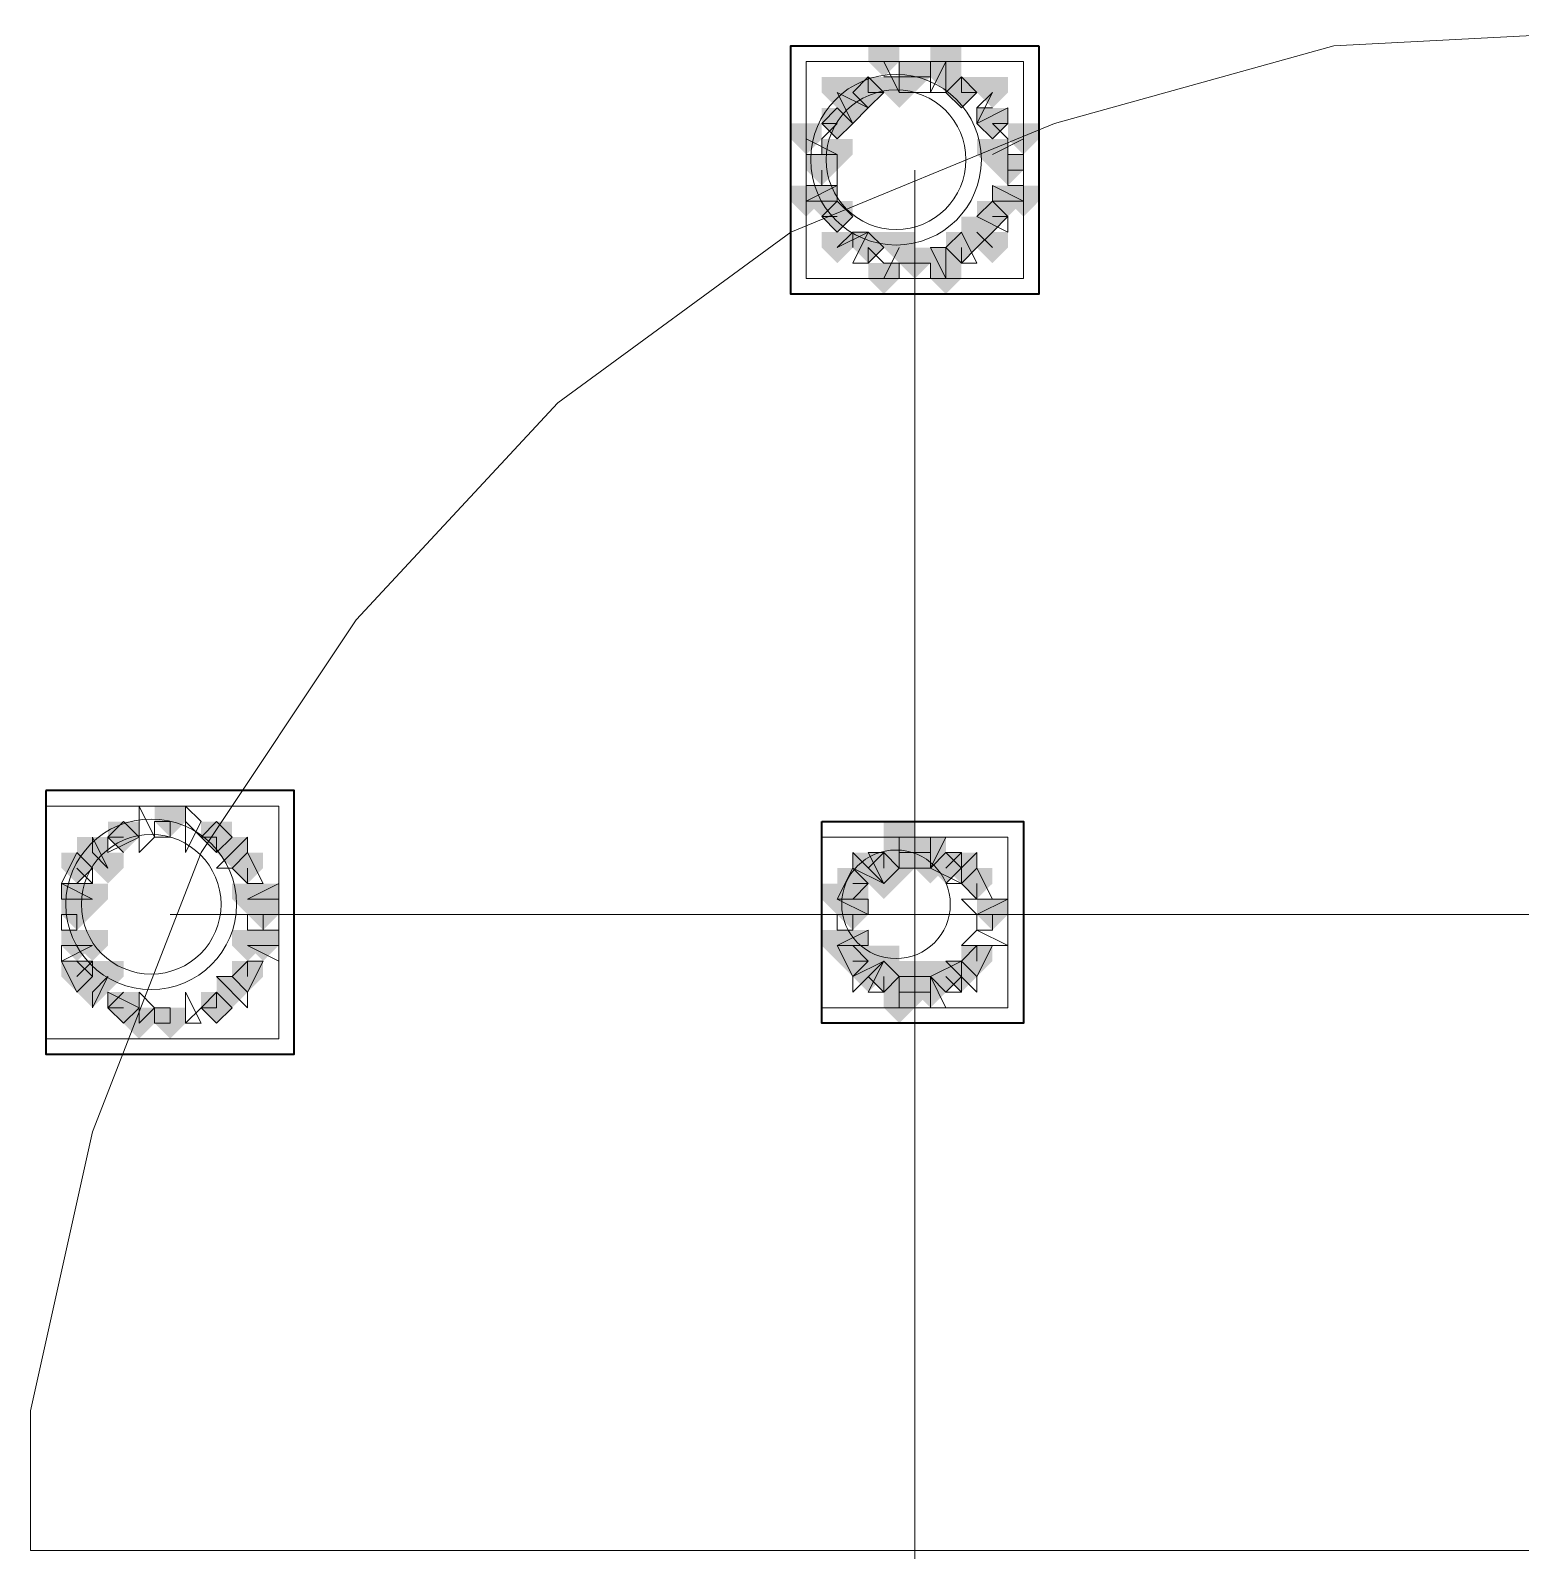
# Model space of a CAD drawing. Header units: millimetres. Extents: x 2315 to 4619, y 1334 to 1897.
# Drawn here: x 3550.04 to 3555.91, y 1554.71 to 1560.69 of the extents above; entities that cross this region are included whole.
import ezdxf

# ---------------------------------------------------------------- set-up
doc = ezdxf.new("R2010")
doc.units = ezdxf.units.MM
for name, color, linetype, true_color in [('PDF_10', 7, 'Continuous', 0x00b85c), ('PDF_AXIS', 7, 'Continuous', 0x00b85c), ('PDF_柱构件', 7, 'Continuous', 0x00b85c), ('PDF_转运站初步方案', 7, 'Continuous', 0x00b85c)]:
    doc.layers.add(name, color=color, linetype=linetype, true_color=true_color)
doc.layers.add('PDF_中心线层', color=1, linetype='Continuous')
doc.layers.add('PDF_粗实线层', color=7, linetype='Continuous')

msp = doc.modelspace()

# ---------------------------------------------------------------- hatches: boundary and pattern name
at = {"layer": 'PDF_10', "transparency": 33554559}
for points in [[(3553.5261, 1560.5703), (3553.465, 1560.5703), (3553.465, 1560.5093), (3553.5261, 1560.4482), (3553.5872, 1560.5093), (3553.5872, 1560.5703)], [(3553.5261, 1560.5703), (3553.465, 1560.5703), (3553.465, 1560.5093), (3553.5261, 1560.4482), (3553.5872, 1560.5093), (3553.5872, 1560.5703)], [(3553.5261, 1560.5703), (3553.465, 1560.5703), (3553.465, 1560.5093), (3553.5261, 1560.4482), (3553.5872, 1560.5093), (3553.5872, 1560.5703)], [(3553.3428, 1560.5093), (3553.2818, 1560.5093), (3553.2818, 1560.4482), (3553.3428, 1560.3871), (3553.4039, 1560.4482), (3553.4039, 1560.5093)], [(3553.3428, 1560.5093), (3553.2818, 1560.5093), (3553.2818, 1560.4482), (3553.3428, 1560.3871), (3553.4039, 1560.4482), (3553.4039, 1560.5093)], [(3553.7093, 1560.5093), (3553.6483, 1560.5093), (3553.6483, 1560.4482), (3553.7093, 1560.3871), (3553.7704, 1560.4482), (3553.7704, 1560.5093)], [(3553.7093, 1560.5093), (3553.6483, 1560.5093), (3553.6483, 1560.4482), (3553.7093, 1560.3871), (3553.7704, 1560.4482), (3553.7704, 1560.5093)], [(3553.2207, 1560.3871), (3553.1596, 1560.3871), (3553.1596, 1560.326), (3553.2207, 1560.2649), (3553.2818, 1560.326), (3553.2818, 1560.3871)], [(3553.2207, 1560.3871), (3553.1596, 1560.3871), (3553.1596, 1560.326), (3553.2207, 1560.2649), (3553.2818, 1560.326), (3553.2818, 1560.3871)], [(3553.8315, 1560.3871), (3553.7704, 1560.3871), (3553.7704, 1560.326), (3553.8315, 1560.2649), (3553.8926, 1560.326), (3553.8926, 1560.3871)], [(3553.8315, 1560.3871), (3553.7704, 1560.3871), (3553.7704, 1560.326), (3553.8315, 1560.2649), (3553.8926, 1560.326), (3553.8926, 1560.3871)], [(3553.1596, 1560.2039), (3553.0985, 1560.2039), (3553.0985, 1560.1428), (3553.1596, 1560.0817), (3553.2207, 1560.1428), (3553.2207, 1560.2039)], [(3553.1596, 1560.2039), (3553.0985, 1560.2039), (3553.0985, 1560.1428), (3553.1596, 1560.0817), (3553.2207, 1560.1428), (3553.2207, 1560.2039)], [(3553.1596, 1560.2039), (3553.0985, 1560.2039), (3553.0985, 1560.1428), (3553.1596, 1560.0817), (3553.2207, 1560.1428), (3553.2207, 1560.2039)], [(3553.8926, 1560.2039), (3553.8315, 1560.2039), (3553.8315, 1560.1428), (3553.8926, 1560.0817), (3553.9537, 1560.1428), (3553.9537, 1560.2039)], [(3553.8926, 1560.2039), (3553.8315, 1560.2039), (3553.8315, 1560.1428), (3553.8926, 1560.0817), (3553.9537, 1560.1428), (3553.9537, 1560.2039)], [(3553.2207, 1560.0206), (3553.1596, 1560.0206), (3553.1596, 1559.9595), (3553.2207, 1559.8985), (3553.2818, 1559.9595), (3553.2818, 1560.0206)], [(3553.2207, 1560.0206), (3553.1596, 1560.0206), (3553.1596, 1559.9595), (3553.2207, 1559.8985), (3553.2818, 1559.9595), (3553.2818, 1560.0206)], [(3553.8315, 1560.0206), (3553.7704, 1560.0206), (3553.7704, 1559.9595), (3553.8315, 1559.8985), (3553.8926, 1559.9595), (3553.8926, 1560.0206)], [(3553.8315, 1560.0206), (3553.7704, 1560.0206), (3553.7704, 1559.9595), (3553.8315, 1559.8985), (3553.8926, 1559.9595), (3553.8926, 1560.0206)], [(3553.3428, 1559.8985), (3553.2818, 1559.8985), (3553.2818, 1559.8374), (3553.3428, 1559.7763), (3553.4039, 1559.8374), (3553.4039, 1559.8985)], [(3553.3428, 1559.8985), (3553.2818, 1559.8985), (3553.2818, 1559.8374), (3553.3428, 1559.7763), (3553.4039, 1559.8374), (3553.4039, 1559.8985)], [(3553.7093, 1559.8985), (3553.6483, 1559.8985), (3553.6483, 1559.8374), (3553.7093, 1559.7763), (3553.7704, 1559.8374), (3553.7704, 1559.8985)], [(3553.7093, 1559.8985), (3553.6483, 1559.8985), (3553.6483, 1559.8374), (3553.7093, 1559.7763), (3553.7704, 1559.8374), (3553.7704, 1559.8985)], [(3553.5261, 1559.8374), (3553.465, 1559.8374), (3553.465, 1559.7763), (3553.5261, 1559.7152), (3553.5872, 1559.7763), (3553.5872, 1559.8374)], [(3553.5261, 1559.8374), (3553.465, 1559.8374), (3553.465, 1559.7763), (3553.5261, 1559.7152), (3553.5872, 1559.7763), (3553.5872, 1559.8374)], [(3550.5942, 1557.6385), (3550.5331, 1557.6385), (3550.5331, 1557.5774), (3550.5942, 1557.5163), (3550.6553, 1557.5774), (3550.6553, 1557.6385)], [(3550.5942, 1557.6385), (3550.5331, 1557.6385), (3550.5331, 1557.5774), (3550.5942, 1557.5163), (3550.6553, 1557.5774), (3550.6553, 1557.6385)], [(3550.411, 1557.5774), (3550.3499, 1557.5774), (3550.3499, 1557.5163), (3550.411, 1557.4552), (3550.472, 1557.5163), (3550.472, 1557.5774)], [(3550.411, 1557.5774), (3550.3499, 1557.5774), (3550.3499, 1557.5163), (3550.411, 1557.4552), (3550.472, 1557.5163), (3550.472, 1557.5774)], [(3550.7774, 1557.5774), (3550.7164, 1557.5774), (3550.7164, 1557.5163), (3550.7774, 1557.4552), (3550.8385, 1557.5163), (3550.8385, 1557.5774)], [(3550.7774, 1557.5774), (3550.7164, 1557.5774), (3550.7164, 1557.5163), (3550.7774, 1557.4552), (3550.8385, 1557.5163), (3550.8385, 1557.5774)], [(3553.5261, 1557.5163), (3553.465, 1557.5163), (3553.465, 1557.4552), (3553.5261, 1557.3941), (3553.5872, 1557.4552), (3553.5872, 1557.5163)], [(3553.5261, 1557.5163), (3553.465, 1557.5163), (3553.465, 1557.4552), (3553.5261, 1557.3941), (3553.5872, 1557.4552), (3553.5872, 1557.5163)], [(3553.5261, 1557.5163), (3553.465, 1557.5163), (3553.465, 1557.4552), (3553.5261, 1557.3941), (3553.5872, 1557.4552), (3553.5872, 1557.5163)], [(3550.2277, 1557.4552), (3550.1666, 1557.4552), (3550.1666, 1557.3941), (3550.2277, 1557.333), (3550.2888, 1557.3941), (3550.2888, 1557.4552)], [(3550.2277, 1557.4552), (3550.1666, 1557.4552), (3550.1666, 1557.3941), (3550.2277, 1557.333), (3550.2888, 1557.3941), (3550.2888, 1557.4552)], [(3550.8996, 1557.4552), (3550.8385, 1557.4552), (3550.8385, 1557.3941), (3550.8996, 1557.333), (3550.9607, 1557.3941), (3550.9607, 1557.4552)], [(3550.8996, 1557.4552), (3550.8385, 1557.4552), (3550.8385, 1557.3941), (3550.8996, 1557.333), (3550.9607, 1557.3941), (3550.9607, 1557.4552)], [(3553.4039, 1557.4552), (3553.3428, 1557.4552), (3553.3428, 1557.3941), (3553.4039, 1557.333), (3553.465, 1557.3941), (3553.465, 1557.4552)], [(3553.4039, 1557.4552), (3553.3428, 1557.4552), (3553.3428, 1557.3941), (3553.4039, 1557.333), (3553.465, 1557.3941), (3553.465, 1557.4552)], [(3553.6483, 1557.4552), (3553.5872, 1557.4552), (3553.5872, 1557.3941), (3553.6483, 1557.333), (3553.7093, 1557.3941), (3553.7093, 1557.4552)], [(3553.6483, 1557.4552), (3553.5872, 1557.4552), (3553.5872, 1557.3941), (3553.6483, 1557.333), (3553.7093, 1557.3941), (3553.7093, 1557.4552)], [(3553.2818, 1557.3941), (3553.2207, 1557.3941), (3553.2207, 1557.333), (3553.2818, 1557.272), (3553.3428, 1557.333), (3553.3428, 1557.3941)], [(3553.2818, 1557.3941), (3553.2207, 1557.3941), (3553.2207, 1557.333), (3553.2818, 1557.272), (3553.3428, 1557.333), (3553.3428, 1557.3941)], [(3553.7704, 1557.3941), (3553.7093, 1557.3941), (3553.7093, 1557.333), (3553.7704, 1557.272), (3553.8315, 1557.333), (3553.8315, 1557.3941)], [(3553.7704, 1557.3941), (3553.7093, 1557.3941), (3553.7093, 1557.333), (3553.7704, 1557.272), (3553.8315, 1557.333), (3553.8315, 1557.3941)], [(3553.7704, 1557.3941), (3553.7093, 1557.3941), (3553.7093, 1557.333), (3553.7704, 1557.272), (3553.8315, 1557.333), (3553.8315, 1557.3941)], [(3550.2277, 1557.272), (3550.1666, 1557.272), (3550.1666, 1557.2109), (3550.2277, 1557.1498), (3550.2888, 1557.2109), (3550.2888, 1557.272)], [(3550.2277, 1557.272), (3550.1666, 1557.272), (3550.1666, 1557.2109), (3550.2277, 1557.1498), (3550.2888, 1557.2109), (3550.2888, 1557.272)], [(3550.9607, 1557.272), (3550.8996, 1557.272), (3550.8996, 1557.2109), (3550.9607, 1557.1498), (3551.0218, 1557.2109), (3551.0218, 1557.272)], [(3550.9607, 1557.272), (3550.8996, 1557.272), (3550.8996, 1557.2109), (3550.9607, 1557.1498), (3551.0218, 1557.2109), (3551.0218, 1557.272)], [(3553.2818, 1557.272), (3553.2207, 1557.272), (3553.2207, 1557.2109), (3553.2818, 1557.1498), (3553.3428, 1557.2109), (3553.3428, 1557.272)], [(3553.2818, 1557.272), (3553.2207, 1557.272), (3553.2207, 1557.2109), (3553.2818, 1557.1498), (3553.3428, 1557.2109), (3553.3428, 1557.272)], [(3553.8315, 1557.272), (3553.7704, 1557.272), (3553.7704, 1557.2109), (3553.8315, 1557.1498), (3553.8926, 1557.2109), (3553.8926, 1557.272)], [(3553.8315, 1557.272), (3553.7704, 1557.272), (3553.7704, 1557.2109), (3553.8315, 1557.1498), (3553.8926, 1557.2109), (3553.8926, 1557.272)], [(3553.2818, 1557.0887), (3553.2207, 1557.0887), (3553.2207, 1557.0276), (3553.2818, 1556.9666), (3553.3428, 1557.0276), (3553.3428, 1557.0887)], [(3553.2818, 1557.0887), (3553.2207, 1557.0887), (3553.2207, 1557.0276), (3553.2818, 1556.9666), (3553.3428, 1557.0276), (3553.3428, 1557.0887)], [(3553.7704, 1557.0887), (3553.7093, 1557.0887), (3553.7093, 1557.0276), (3553.7704, 1556.9666), (3553.8315, 1557.0276), (3553.8315, 1557.0887)], [(3553.7704, 1557.0887), (3553.7093, 1557.0887), (3553.7093, 1557.0276), (3553.7704, 1556.9666), (3553.8315, 1557.0276), (3553.8315, 1557.0887)], [(3553.7704, 1557.0887), (3553.7093, 1557.0887), (3553.7093, 1557.0276), (3553.7704, 1556.9666), (3553.8315, 1557.0276), (3553.8315, 1557.0887)], [(3550.2277, 1557.0276), (3550.1666, 1557.0276), (3550.1666, 1556.9666), (3550.2277, 1556.9055), (3550.2888, 1556.9666), (3550.2888, 1557.0276)], [(3550.2277, 1557.0276), (3550.1666, 1557.0276), (3550.1666, 1556.9666), (3550.2277, 1556.9055), (3550.2888, 1556.9666), (3550.2888, 1557.0276)], [(3550.8996, 1557.0276), (3550.8385, 1557.0276), (3550.8385, 1556.9666), (3550.8996, 1556.9055), (3550.9607, 1556.9666), (3550.9607, 1557.0276)], [(3550.8996, 1557.0276), (3550.8385, 1557.0276), (3550.8385, 1556.9666), (3550.8996, 1556.9055), (3550.9607, 1556.9666), (3550.9607, 1557.0276)], [(3553.4039, 1557.0276), (3553.3428, 1557.0276), (3553.3428, 1556.9666), (3553.4039, 1556.9055), (3553.465, 1556.9666), (3553.465, 1557.0276)], [(3553.4039, 1557.0276), (3553.3428, 1557.0276), (3553.3428, 1556.9666), (3553.4039, 1556.9055), (3553.465, 1556.9666), (3553.465, 1557.0276)], [(3553.6483, 1557.0276), (3553.5872, 1557.0276), (3553.5872, 1556.9666), (3553.6483, 1556.9055), (3553.7093, 1556.9666), (3553.7093, 1557.0276)], [(3553.6483, 1557.0276), (3553.5872, 1557.0276), (3553.5872, 1556.9666), (3553.6483, 1556.9055), (3553.7093, 1556.9666), (3553.7093, 1557.0276)], [(3553.5261, 1556.9666), (3553.465, 1556.9666), (3553.465, 1556.9055), (3553.5261, 1556.8444), (3553.5872, 1556.9055), (3553.5872, 1556.9666)], [(3553.5261, 1556.9666), (3553.465, 1556.9666), (3553.465, 1556.9055), (3553.5261, 1556.8444), (3553.5872, 1556.9055), (3553.5872, 1556.9666)], [(3553.5261, 1556.9666), (3553.465, 1556.9666), (3553.465, 1556.9055), (3553.5261, 1556.8444), (3553.5872, 1556.9055), (3553.5872, 1556.9666)], [(3550.411, 1556.9055), (3550.3499, 1556.9055), (3550.3499, 1556.8444), (3550.411, 1556.7833), (3550.472, 1556.8444), (3550.472, 1556.9055)], [(3550.411, 1556.9055), (3550.3499, 1556.9055), (3550.3499, 1556.8444), (3550.411, 1556.7833), (3550.472, 1556.8444), (3550.472, 1556.9055)], [(3550.7774, 1556.9055), (3550.7164, 1556.9055), (3550.7164, 1556.8444), (3550.7774, 1556.7833), (3550.8385, 1556.8444), (3550.8385, 1556.9055)], [(3550.7774, 1556.9055), (3550.7164, 1556.9055), (3550.7164, 1556.8444), (3550.7774, 1556.7833), (3550.8385, 1556.8444), (3550.8385, 1556.9055)], [(3550.5942, 1556.8444), (3550.5331, 1556.8444), (3550.5331, 1556.7833), (3550.5942, 1556.7222), (3550.6553, 1556.7833), (3550.6553, 1556.8444)], [(3550.5942, 1556.8444), (3550.5331, 1556.8444), (3550.5331, 1556.7833), (3550.5942, 1556.7222), (3550.6553, 1556.7833), (3550.6553, 1556.8444)]]:
    msp.add_hatch(color=256, dxfattribs=at).paths.add_polyline_path(points)
at = {"layer": 'PDF_柱构件', "transparency": 33554559}
for points in [[(3553.4039, 1560.6314), (3553.3428, 1560.6314), (3553.3428, 1560.5703), (3553.4039, 1560.5093), (3553.465, 1560.5703), (3553.465, 1560.6314)], [(3553.6483, 1560.6314), (3553.5872, 1560.6314), (3553.5872, 1560.5703), (3553.6483, 1560.5093), (3553.7093, 1560.5703), (3553.7093, 1560.6314)], [(3553.6483, 1560.5703), (3553.5872, 1560.5703), (3553.5872, 1560.5093), (3553.6483, 1560.4482), (3553.7093, 1560.5093), (3553.7093, 1560.5703)], [(3553.2207, 1560.5093), (3553.1596, 1560.5093), (3553.1596, 1560.4482), (3553.2207, 1560.3871), (3553.2818, 1560.4482), (3553.2818, 1560.5093)], [(3553.465, 1560.5093), (3553.4039, 1560.5093), (3553.4039, 1560.4482), (3553.465, 1560.3871), (3553.5261, 1560.4482), (3553.5261, 1560.5093)], [(3553.8315, 1560.5093), (3553.7704, 1560.5093), (3553.7704, 1560.4482), (3553.8315, 1560.3871), (3553.8926, 1560.4482), (3553.8926, 1560.5093)], [(3553.2818, 1560.4482), (3553.2207, 1560.4482), (3553.2207, 1560.3871), (3553.2818, 1560.326), (3553.3428, 1560.3871), (3553.3428, 1560.4482)], [(3553.0985, 1560.326), (3553.0374, 1560.326), (3553.0374, 1560.2649), (3553.0985, 1560.2039), (3553.1596, 1560.2649), (3553.1596, 1560.326)], [(3553.9537, 1560.326), (3553.8926, 1560.326), (3553.8926, 1560.2649), (3553.9537, 1560.2039), (3554.0147, 1560.2649), (3554.0147, 1560.326)], [(3553.2207, 1560.2649), (3553.1596, 1560.2649), (3553.1596, 1560.2039), (3553.2207, 1560.1428), (3553.2818, 1560.2039), (3553.2818, 1560.2649)], [(3553.8315, 1560.2649), (3553.7704, 1560.2649), (3553.7704, 1560.2039), (3553.8315, 1560.1428), (3553.8926, 1560.2039), (3553.8926, 1560.2649)], [(3553.0985, 1560.0817), (3553.0374, 1560.0817), (3553.0374, 1560.0206), (3553.0985, 1559.9595), (3553.1596, 1560.0206), (3553.1596, 1560.0817)], [(3553.1596, 1560.0817), (3553.0985, 1560.0817), (3553.0985, 1560.0206), (3553.1596, 1559.9595), (3553.2207, 1560.0206), (3553.2207, 1560.0817)], [(3553.8926, 1560.0817), (3553.8315, 1560.0817), (3553.8315, 1560.0206), (3553.8926, 1559.9595), (3553.9537, 1560.0206), (3553.9537, 1560.0817)], [(3553.9537, 1560.0817), (3553.8926, 1560.0817), (3553.8926, 1560.0206), (3553.9537, 1559.9595), (3554.0147, 1560.0206), (3554.0147, 1560.0817)], [(3553.7704, 1559.9595), (3553.7093, 1559.9595), (3553.7093, 1559.8985), (3553.7704, 1559.8374), (3553.8315, 1559.8985), (3553.8315, 1559.9595)], [(3553.2207, 1559.8985), (3553.1596, 1559.8985), (3553.1596, 1559.8374), (3553.2207, 1559.7763), (3553.2818, 1559.8374), (3553.2818, 1559.8985)], [(3553.465, 1559.8985), (3553.4039, 1559.8985), (3553.4039, 1559.8374), (3553.465, 1559.7763), (3553.5261, 1559.8374), (3553.5261, 1559.8985)], [(3553.8315, 1559.8985), (3553.7704, 1559.8985), (3553.7704, 1559.8374), (3553.8315, 1559.7763), (3553.8926, 1559.8374), (3553.8926, 1559.8985)], [(3553.6483, 1559.8374), (3553.5872, 1559.8374), (3553.5872, 1559.7763), (3553.6483, 1559.7152), (3553.7093, 1559.7763), (3553.7093, 1559.8374)], [(3553.4039, 1559.7763), (3553.3428, 1559.7763), (3553.3428, 1559.7152), (3553.4039, 1559.6541), (3553.465, 1559.7152), (3553.465, 1559.7763)], [(3553.6483, 1559.7763), (3553.5872, 1559.7763), (3553.5872, 1559.7152), (3553.6483, 1559.6541), (3553.7093, 1559.7152), (3553.7093, 1559.7763)], [(3553.465, 1557.5774), (3553.4039, 1557.5774), (3553.4039, 1557.5163), (3553.465, 1557.4552), (3553.5261, 1557.5163), (3553.5261, 1557.5774)], [(3550.2888, 1557.5163), (3550.2277, 1557.5163), (3550.2277, 1557.4552), (3550.2888, 1557.3941), (3550.3499, 1557.4552), (3550.3499, 1557.5163)], [(3550.8385, 1557.5163), (3550.7774, 1557.5163), (3550.7774, 1557.4552), (3550.8385, 1557.3941), (3550.8996, 1557.4552), (3550.8996, 1557.5163)], [(3553.465, 1557.5163), (3553.4039, 1557.5163), (3553.4039, 1557.4552), (3553.465, 1557.3941), (3553.5261, 1557.4552), (3553.5261, 1557.5163)], [(3553.5872, 1557.5163), (3553.5261, 1557.5163), (3553.5261, 1557.4552), (3553.5872, 1557.3941), (3553.6483, 1557.4552), (3553.6483, 1557.5163)], [(3550.3499, 1557.4552), (3550.2888, 1557.4552), (3550.2888, 1557.3941), (3550.3499, 1557.333), (3550.411, 1557.3941), (3550.411, 1557.4552)], [(3553.3428, 1557.4552), (3553.2818, 1557.4552), (3553.2818, 1557.3941), (3553.3428, 1557.333), (3553.4039, 1557.3941), (3553.4039, 1557.4552)], [(3553.465, 1557.4552), (3553.4039, 1557.4552), (3553.4039, 1557.3941), (3553.465, 1557.333), (3553.5261, 1557.3941), (3553.5261, 1557.4552)], [(3553.5872, 1557.4552), (3553.5261, 1557.4552), (3553.5261, 1557.3941), (3553.5872, 1557.333), (3553.6483, 1557.3941), (3553.6483, 1557.4552)], [(3553.7093, 1557.4552), (3553.6483, 1557.4552), (3553.6483, 1557.3941), (3553.7093, 1557.333), (3553.7704, 1557.3941), (3553.7704, 1557.4552)], [(3553.4039, 1557.3941), (3553.3428, 1557.3941), (3553.3428, 1557.333), (3553.4039, 1557.272), (3553.465, 1557.333), (3553.465, 1557.3941)], [(3550.2277, 1557.333), (3550.1666, 1557.333), (3550.1666, 1557.272), (3550.2277, 1557.2109), (3550.2888, 1557.272), (3550.2888, 1557.333)], [(3550.2888, 1557.333), (3550.2277, 1557.333), (3550.2277, 1557.272), (3550.2888, 1557.2109), (3550.3499, 1557.272), (3550.3499, 1557.333)], [(3550.8996, 1557.333), (3550.8385, 1557.333), (3550.8385, 1557.272), (3550.8996, 1557.2109), (3550.9607, 1557.272), (3550.9607, 1557.333)], [(3550.9607, 1557.333), (3550.8996, 1557.333), (3550.8996, 1557.272), (3550.9607, 1557.2109), (3551.0218, 1557.272), (3551.0218, 1557.333)], [(3553.2207, 1557.333), (3553.1596, 1557.333), (3553.1596, 1557.272), (3553.2207, 1557.2109), (3553.2818, 1557.272), (3553.2818, 1557.333)], [(3553.2818, 1557.333), (3553.2207, 1557.333), (3553.2207, 1557.272), (3553.2818, 1557.2109), (3553.3428, 1557.272), (3553.3428, 1557.333)], [(3550.2277, 1557.1498), (3550.1666, 1557.1498), (3550.1666, 1557.0887), (3550.2277, 1557.0276), (3550.2888, 1557.0887), (3550.2888, 1557.1498)], [(3550.2888, 1557.1498), (3550.2277, 1557.1498), (3550.2277, 1557.0887), (3550.2888, 1557.0276), (3550.3499, 1557.0887), (3550.3499, 1557.1498)], [(3550.8996, 1557.1498), (3550.8385, 1557.1498), (3550.8385, 1557.0887), (3550.8996, 1557.0276), (3550.9607, 1557.0887), (3550.9607, 1557.1498)], [(3550.9607, 1557.1498), (3550.8996, 1557.1498), (3550.8996, 1557.0887), (3550.9607, 1557.0276), (3551.0218, 1557.0887), (3551.0218, 1557.1498)], [(3553.2207, 1557.1498), (3553.1596, 1557.1498), (3553.1596, 1557.0887), (3553.2207, 1557.0276), (3553.2818, 1557.0887), (3553.2818, 1557.1498)], [(3553.2818, 1557.1498), (3553.2207, 1557.1498), (3553.2207, 1557.0887), (3553.2818, 1557.0276), (3553.3428, 1557.0887), (3553.3428, 1557.1498)], [(3553.4039, 1557.0887), (3553.3428, 1557.0887), (3553.3428, 1557.0276), (3553.4039, 1556.9666), (3553.465, 1557.0276), (3553.465, 1557.0887)], [(3550.3499, 1557.0276), (3550.2888, 1557.0276), (3550.2888, 1556.9666), (3550.3499, 1556.9055), (3550.411, 1556.9666), (3550.411, 1557.0276)], [(3553.3428, 1557.0276), (3553.2818, 1557.0276), (3553.2818, 1556.9666), (3553.3428, 1556.9055), (3553.4039, 1556.9666), (3553.4039, 1557.0276)], [(3553.465, 1557.0276), (3553.4039, 1557.0276), (3553.4039, 1556.9666), (3553.465, 1556.9055), (3553.5261, 1556.9666), (3553.5261, 1557.0276)], [(3553.5872, 1557.0276), (3553.5261, 1557.0276), (3553.5261, 1556.9666), (3553.5872, 1556.9055), (3553.6483, 1556.9666), (3553.6483, 1557.0276)], [(3553.7093, 1557.0276), (3553.6483, 1557.0276), (3553.6483, 1556.9666), (3553.7093, 1556.9055), (3553.7704, 1556.9666), (3553.7704, 1557.0276)], [(3550.2888, 1556.9666), (3550.2277, 1556.9666), (3550.2277, 1556.9055), (3550.2888, 1556.8444), (3550.3499, 1556.9055), (3550.3499, 1556.9666)], [(3550.8385, 1556.9666), (3550.7774, 1556.9666), (3550.7774, 1556.9055), (3550.8385, 1556.8444), (3550.8996, 1556.9055), (3550.8996, 1556.9666)], [(3553.465, 1556.9666), (3553.4039, 1556.9666), (3553.4039, 1556.9055), (3553.465, 1556.8444), (3553.5261, 1556.9055), (3553.5261, 1556.9666)], [(3553.5872, 1556.9666), (3553.5261, 1556.9666), (3553.5261, 1556.9055), (3553.5872, 1556.8444), (3553.6483, 1556.9055), (3553.6483, 1556.9666)], [(3553.465, 1556.9055), (3553.4039, 1556.9055), (3553.4039, 1556.8444), (3553.465, 1556.7833), (3553.5261, 1556.8444), (3553.5261, 1556.9055)], [(3550.472, 1556.8444), (3550.411, 1556.8444), (3550.411, 1556.7833), (3550.472, 1556.7222), (3550.5331, 1556.7833), (3550.5331, 1556.8444)]]:
    msp.add_hatch(color=256, dxfattribs=at).paths.add_polyline_path(points)
at = {"layer": 'PDF_转运站初步方案', "transparency": 33554559}
for points in [[(3553.5261, 1560.5703), (3553.465, 1560.5703), (3553.465, 1560.5093), (3553.5261, 1560.4482), (3553.5872, 1560.5093), (3553.5872, 1560.5703)], [(3553.5261, 1560.5703), (3553.465, 1560.5703), (3553.465, 1560.5093), (3553.5261, 1560.4482), (3553.5872, 1560.5093), (3553.5872, 1560.5703)], [(3553.3428, 1560.5093), (3553.2818, 1560.5093), (3553.2818, 1560.4482), (3553.3428, 1560.3871), (3553.4039, 1560.4482), (3553.4039, 1560.5093)], [(3553.3428, 1560.5093), (3553.2818, 1560.5093), (3553.2818, 1560.4482), (3553.3428, 1560.3871), (3553.4039, 1560.4482), (3553.4039, 1560.5093)], [(3553.7093, 1560.5093), (3553.6483, 1560.5093), (3553.6483, 1560.4482), (3553.7093, 1560.3871), (3553.7704, 1560.4482), (3553.7704, 1560.5093)], [(3553.7093, 1560.5093), (3553.6483, 1560.5093), (3553.6483, 1560.4482), (3553.7093, 1560.3871), (3553.7704, 1560.4482), (3553.7704, 1560.5093)], [(3553.2207, 1560.3871), (3553.1596, 1560.3871), (3553.1596, 1560.326), (3553.2207, 1560.2649), (3553.2818, 1560.326), (3553.2818, 1560.3871)], [(3553.2207, 1560.3871), (3553.1596, 1560.3871), (3553.1596, 1560.326), (3553.2207, 1560.2649), (3553.2818, 1560.326), (3553.2818, 1560.3871)], [(3553.8315, 1560.3871), (3553.7704, 1560.3871), (3553.7704, 1560.326), (3553.8315, 1560.2649), (3553.8926, 1560.326), (3553.8926, 1560.3871)], [(3553.8315, 1560.3871), (3553.7704, 1560.3871), (3553.7704, 1560.326), (3553.8315, 1560.2649), (3553.8926, 1560.326), (3553.8926, 1560.3871)], [(3553.1596, 1560.2039), (3553.0985, 1560.2039), (3553.0985, 1560.1428), (3553.1596, 1560.0817), (3553.2207, 1560.1428), (3553.2207, 1560.2039)], [(3553.1596, 1560.2039), (3553.0985, 1560.2039), (3553.0985, 1560.1428), (3553.1596, 1560.0817), (3553.2207, 1560.1428), (3553.2207, 1560.2039)], [(3553.8926, 1560.2039), (3553.8315, 1560.2039), (3553.8315, 1560.1428), (3553.8926, 1560.0817), (3553.9537, 1560.1428), (3553.9537, 1560.2039)], [(3553.8926, 1560.2039), (3553.8315, 1560.2039), (3553.8315, 1560.1428), (3553.8926, 1560.0817), (3553.9537, 1560.1428), (3553.9537, 1560.2039)], [(3553.2207, 1560.0206), (3553.1596, 1560.0206), (3553.1596, 1559.9595), (3553.2207, 1559.8985), (3553.2818, 1559.9595), (3553.2818, 1560.0206)], [(3553.2207, 1560.0206), (3553.1596, 1560.0206), (3553.1596, 1559.9595), (3553.2207, 1559.8985), (3553.2818, 1559.9595), (3553.2818, 1560.0206)], [(3553.8315, 1560.0206), (3553.7704, 1560.0206), (3553.7704, 1559.9595), (3553.8315, 1559.8985), (3553.8926, 1559.9595), (3553.8926, 1560.0206)], [(3553.8315, 1560.0206), (3553.7704, 1560.0206), (3553.7704, 1559.9595), (3553.8315, 1559.8985), (3553.8926, 1559.9595), (3553.8926, 1560.0206)], [(3553.3428, 1559.8985), (3553.2818, 1559.8985), (3553.2818, 1559.8374), (3553.3428, 1559.7763), (3553.4039, 1559.8374), (3553.4039, 1559.8985)], [(3553.3428, 1559.8985), (3553.2818, 1559.8985), (3553.2818, 1559.8374), (3553.3428, 1559.7763), (3553.4039, 1559.8374), (3553.4039, 1559.8985)], [(3553.7093, 1559.8985), (3553.6483, 1559.8985), (3553.6483, 1559.8374), (3553.7093, 1559.7763), (3553.7704, 1559.8374), (3553.7704, 1559.8985)], [(3553.7093, 1559.8985), (3553.6483, 1559.8985), (3553.6483, 1559.8374), (3553.7093, 1559.7763), (3553.7704, 1559.8374), (3553.7704, 1559.8985)], [(3553.5261, 1559.8374), (3553.465, 1559.8374), (3553.465, 1559.7763), (3553.5261, 1559.7152), (3553.5872, 1559.7763), (3553.5872, 1559.8374)], [(3553.5261, 1559.8374), (3553.465, 1559.8374), (3553.465, 1559.7763), (3553.5261, 1559.7152), (3553.5872, 1559.7763), (3553.5872, 1559.8374)], [(3550.5942, 1557.6385), (3550.5331, 1557.6385), (3550.5331, 1557.5774), (3550.5942, 1557.5163), (3550.6553, 1557.5774), (3550.6553, 1557.6385)], [(3550.5942, 1557.6385), (3550.5331, 1557.6385), (3550.5331, 1557.5774), (3550.5942, 1557.5163), (3550.6553, 1557.5774), (3550.6553, 1557.6385)], [(3550.411, 1557.5774), (3550.3499, 1557.5774), (3550.3499, 1557.5163), (3550.411, 1557.4552), (3550.472, 1557.5163), (3550.472, 1557.5774)], [(3550.411, 1557.5774), (3550.3499, 1557.5774), (3550.3499, 1557.5163), (3550.411, 1557.4552), (3550.472, 1557.5163), (3550.472, 1557.5774)], [(3550.7774, 1557.5774), (3550.7164, 1557.5774), (3550.7164, 1557.5163), (3550.7774, 1557.4552), (3550.8385, 1557.5163), (3550.8385, 1557.5774)], [(3550.7774, 1557.5774), (3550.7164, 1557.5774), (3550.7164, 1557.5163), (3550.7774, 1557.4552), (3550.8385, 1557.5163), (3550.8385, 1557.5774)], [(3553.5261, 1557.5163), (3553.465, 1557.5163), (3553.465, 1557.4552), (3553.5261, 1557.3941), (3553.5872, 1557.4552), (3553.5872, 1557.5163)], [(3553.5261, 1557.5163), (3553.465, 1557.5163), (3553.465, 1557.4552), (3553.5261, 1557.3941), (3553.5872, 1557.4552), (3553.5872, 1557.5163)], [(3550.2277, 1557.4552), (3550.1666, 1557.4552), (3550.1666, 1557.3941), (3550.2277, 1557.333), (3550.2888, 1557.3941), (3550.2888, 1557.4552)], [(3550.2277, 1557.4552), (3550.1666, 1557.4552), (3550.1666, 1557.3941), (3550.2277, 1557.333), (3550.2888, 1557.3941), (3550.2888, 1557.4552)], [(3550.8996, 1557.4552), (3550.8385, 1557.4552), (3550.8385, 1557.3941), (3550.8996, 1557.333), (3550.9607, 1557.3941), (3550.9607, 1557.4552)], [(3550.8996, 1557.4552), (3550.8385, 1557.4552), (3550.8385, 1557.3941), (3550.8996, 1557.333), (3550.9607, 1557.3941), (3550.9607, 1557.4552)], [(3553.4039, 1557.4552), (3553.3428, 1557.4552), (3553.3428, 1557.3941), (3553.4039, 1557.333), (3553.465, 1557.3941), (3553.465, 1557.4552)], [(3553.4039, 1557.4552), (3553.3428, 1557.4552), (3553.3428, 1557.3941), (3553.4039, 1557.333), (3553.465, 1557.3941), (3553.465, 1557.4552)], [(3553.6483, 1557.4552), (3553.5872, 1557.4552), (3553.5872, 1557.3941), (3553.6483, 1557.333), (3553.7093, 1557.3941), (3553.7093, 1557.4552)], [(3553.6483, 1557.4552), (3553.5872, 1557.4552), (3553.5872, 1557.3941), (3553.6483, 1557.333), (3553.7093, 1557.3941), (3553.7093, 1557.4552)], [(3553.2818, 1557.3941), (3553.2207, 1557.3941), (3553.2207, 1557.333), (3553.2818, 1557.272), (3553.3428, 1557.333), (3553.3428, 1557.3941)], [(3553.2818, 1557.3941), (3553.2207, 1557.3941), (3553.2207, 1557.333), (3553.2818, 1557.272), (3553.3428, 1557.333), (3553.3428, 1557.3941)], [(3553.7704, 1557.3941), (3553.7093, 1557.3941), (3553.7093, 1557.333), (3553.7704, 1557.272), (3553.8315, 1557.333), (3553.8315, 1557.3941)], [(3553.7704, 1557.3941), (3553.7093, 1557.3941), (3553.7093, 1557.333), (3553.7704, 1557.272), (3553.8315, 1557.333), (3553.8315, 1557.3941)], [(3550.2277, 1557.272), (3550.1666, 1557.272), (3550.1666, 1557.2109), (3550.2277, 1557.1498), (3550.2888, 1557.2109), (3550.2888, 1557.272)], [(3550.2277, 1557.272), (3550.1666, 1557.272), (3550.1666, 1557.2109), (3550.2277, 1557.1498), (3550.2888, 1557.2109), (3550.2888, 1557.272)], [(3550.9607, 1557.272), (3550.8996, 1557.272), (3550.8996, 1557.2109), (3550.9607, 1557.1498), (3551.0218, 1557.2109), (3551.0218, 1557.272)], [(3550.9607, 1557.272), (3550.8996, 1557.272), (3550.8996, 1557.2109), (3550.9607, 1557.1498), (3551.0218, 1557.2109), (3551.0218, 1557.272)], [(3553.2818, 1557.272), (3553.2207, 1557.272), (3553.2207, 1557.2109), (3553.2818, 1557.1498), (3553.3428, 1557.2109), (3553.3428, 1557.272)], [(3553.2818, 1557.272), (3553.2207, 1557.272), (3553.2207, 1557.2109), (3553.2818, 1557.1498), (3553.3428, 1557.2109), (3553.3428, 1557.272)], [(3553.8315, 1557.272), (3553.7704, 1557.272), (3553.7704, 1557.2109), (3553.8315, 1557.1498), (3553.8926, 1557.2109), (3553.8926, 1557.272)], [(3553.8315, 1557.272), (3553.7704, 1557.272), (3553.7704, 1557.2109), (3553.8315, 1557.1498), (3553.8926, 1557.2109), (3553.8926, 1557.272)], [(3553.2818, 1557.0887), (3553.2207, 1557.0887), (3553.2207, 1557.0276), (3553.2818, 1556.9666), (3553.3428, 1557.0276), (3553.3428, 1557.0887)], [(3553.2818, 1557.0887), (3553.2207, 1557.0887), (3553.2207, 1557.0276), (3553.2818, 1556.9666), (3553.3428, 1557.0276), (3553.3428, 1557.0887)], [(3553.7704, 1557.0887), (3553.7093, 1557.0887), (3553.7093, 1557.0276), (3553.7704, 1556.9666), (3553.8315, 1557.0276), (3553.8315, 1557.0887)], [(3553.7704, 1557.0887), (3553.7093, 1557.0887), (3553.7093, 1557.0276), (3553.7704, 1556.9666), (3553.8315, 1557.0276), (3553.8315, 1557.0887)], [(3550.2277, 1557.0276), (3550.1666, 1557.0276), (3550.1666, 1556.9666), (3550.2277, 1556.9055), (3550.2888, 1556.9666), (3550.2888, 1557.0276)], [(3550.2277, 1557.0276), (3550.1666, 1557.0276), (3550.1666, 1556.9666), (3550.2277, 1556.9055), (3550.2888, 1556.9666), (3550.2888, 1557.0276)], [(3550.8996, 1557.0276), (3550.8385, 1557.0276), (3550.8385, 1556.9666), (3550.8996, 1556.9055), (3550.9607, 1556.9666), (3550.9607, 1557.0276)], [(3550.8996, 1557.0276), (3550.8385, 1557.0276), (3550.8385, 1556.9666), (3550.8996, 1556.9055), (3550.9607, 1556.9666), (3550.9607, 1557.0276)], [(3553.4039, 1557.0276), (3553.3428, 1557.0276), (3553.3428, 1556.9666), (3553.4039, 1556.9055), (3553.465, 1556.9666), (3553.465, 1557.0276)], [(3553.4039, 1557.0276), (3553.3428, 1557.0276), (3553.3428, 1556.9666), (3553.4039, 1556.9055), (3553.465, 1556.9666), (3553.465, 1557.0276)], [(3553.6483, 1557.0276), (3553.5872, 1557.0276), (3553.5872, 1556.9666), (3553.6483, 1556.9055), (3553.7093, 1556.9666), (3553.7093, 1557.0276)], [(3553.6483, 1557.0276), (3553.5872, 1557.0276), (3553.5872, 1556.9666), (3553.6483, 1556.9055), (3553.7093, 1556.9666), (3553.7093, 1557.0276)], [(3553.5261, 1556.9666), (3553.465, 1556.9666), (3553.465, 1556.9055), (3553.5261, 1556.8444), (3553.5872, 1556.9055), (3553.5872, 1556.9666)], [(3553.5261, 1556.9666), (3553.465, 1556.9666), (3553.465, 1556.9055), (3553.5261, 1556.8444), (3553.5872, 1556.9055), (3553.5872, 1556.9666)], [(3550.411, 1556.9055), (3550.3499, 1556.9055), (3550.3499, 1556.8444), (3550.411, 1556.7833), (3550.472, 1556.8444), (3550.472, 1556.9055)], [(3550.411, 1556.9055), (3550.3499, 1556.9055), (3550.3499, 1556.8444), (3550.411, 1556.7833), (3550.472, 1556.8444), (3550.472, 1556.9055)], [(3550.7774, 1556.9055), (3550.7164, 1556.9055), (3550.7164, 1556.8444), (3550.7774, 1556.7833), (3550.8385, 1556.8444), (3550.8385, 1556.9055)], [(3550.7774, 1556.9055), (3550.7164, 1556.9055), (3550.7164, 1556.8444), (3550.7774, 1556.7833), (3550.8385, 1556.8444), (3550.8385, 1556.9055)], [(3550.5942, 1556.8444), (3550.5331, 1556.8444), (3550.5331, 1556.7833), (3550.5942, 1556.7222), (3550.6553, 1556.7833), (3550.6553, 1556.8444)], [(3550.5942, 1556.8444), (3550.5331, 1556.8444), (3550.5331, 1556.7833), (3550.5942, 1556.7222), (3550.6553, 1556.7833), (3550.6553, 1556.8444)]]:
    msp.add_hatch(color=256, dxfattribs=at).paths.add_polyline_path(points)

# ---------------------------------------------------------------- linework, layer by layer
at = {"layer": 'PDF_10', "lineweight": 18}
for points in [[(3553.4039, 1560.4482), (3553.3428, 1560.4482), (3553.3428, 1560.5093)], [(3553.5872, 1560.5093), (3553.465, 1560.5093)], [(3553.7704, 1560.4482), (3553.7093, 1560.4482), (3553.7093, 1560.5093)], [(3553.1596, 1560.326), (3553.2207, 1560.326), (3553.1596, 1560.2649)], [(3553.8926, 1560.2649), (3553.8315, 1560.326), (3553.8926, 1560.326)], [(3553.1596, 1560.1428), (3553.1596, 1560.0817)], [(3553.8926, 1560.0817), (3553.8926, 1560.1428), (3553.9537, 1560.1428)], [(3553.2207, 1559.9595), (3553.1596, 1559.9595), (3553.2207, 1559.8985)], [(3553.8315, 1559.8985), (3553.8926, 1559.9595), (3553.8315, 1559.9595)], [(3553.3428, 1559.7763), (3553.3428, 1559.8374), (3553.4039, 1559.7763)], [(3553.7093, 1559.8374), (3553.7093, 1559.7763), (3553.7704, 1559.8374)], [(3553.465, 1559.7763), (3553.5872, 1559.7763)], [(3553.5261, 1559.7763), (3553.5261, 1559.7152)], [(3550.5331, 1557.5774), (3550.5942, 1557.5774), (3550.5942, 1557.5163)], [(3550.411, 1557.4552), (3550.3499, 1557.5163), (3550.411, 1557.5163)], [(3550.7164, 1557.5163), (3550.7774, 1557.5163), (3550.7774, 1557.4552)], [(3553.3428, 1557.3941), (3553.4039, 1557.4552), (3553.4039, 1557.3941)], [(3553.465, 1557.4552), (3553.5872, 1557.4552)], [(3553.6483, 1557.4552), (3553.7093, 1557.3941)], [(3553.6483, 1557.3941), (3553.7093, 1557.4552)], [(3550.2277, 1557.333), (3550.2888, 1557.3941)], [(3550.2888, 1557.333), (3550.2277, 1557.3941)], [(3550.8996, 1557.3941), (3550.8996, 1557.333), (3550.8996, 1557.3941)], [(3553.2818, 1557.272), (3553.3428, 1557.333), (3553.2818, 1557.333)], [(3553.7704, 1557.333), (3553.7704, 1557.272)], [(3550.2277, 1557.1498), (3550.2277, 1557.2109), (3550.1666, 1557.2109)], [(3550.8996, 1557.2109), (3550.9607, 1557.2109), (3550.9607, 1557.1498)], [(3553.2818, 1557.1498), (3553.2818, 1557.2109), (3553.2207, 1557.2109)], [(3553.7704, 1557.2109), (3553.8315, 1557.2109), (3553.8315, 1557.1498)], [(3553.2818, 1557.0276), (3553.3428, 1557.0276), (3553.2818, 1557.0887)], [(3553.7704, 1557.0887), (3553.7704, 1557.0276)], [(3550.2888, 1556.9666), (3550.2277, 1557.0276)], [(3550.2888, 1557.0276), (3550.2277, 1556.9666)], [(3550.8996, 1556.9666), (3550.8996, 1557.0276), (3550.8996, 1556.9666)], [(3553.4039, 1556.9666), (3553.4039, 1556.9055), (3553.3428, 1556.9666)], [(3553.7093, 1556.9666), (3553.6483, 1556.9055)], [(3553.6483, 1556.9666), (3553.7093, 1556.9055)], [(3550.411, 1556.8444), (3550.3499, 1556.8444), (3550.411, 1556.9055)], [(3550.7774, 1556.9055), (3550.7774, 1556.8444), (3550.7164, 1556.8444)], [(3553.5872, 1556.9055), (3553.465, 1556.9055)], [(3550.5942, 1556.8444), (3550.5942, 1556.7833), (3550.5331, 1556.7833)]]:
    msp.add_lwpolyline(points, dxfattribs=at)
at = {"layer": 'PDF_AXIS', "lineweight": 18}
for points in [[(3553.9537, 1560.5703), (3553.9537, 1559.7152), (3553.0985, 1559.7152), (3553.0985, 1560.5703)], [(3550.1055, 1557.6385), (3550.1055, 1556.7222), (3551.0218, 1556.7222), (3551.0218, 1557.6385)], [(3553.1596, 1557.5163), (3553.1596, 1556.8444), (3553.8926, 1556.8444), (3553.8926, 1557.5163)]]:
    msp.add_lwpolyline(points, close=True, dxfattribs=at)
at = {"layer": 'PDF_中心线层', "color": 112, "lineweight": 18, "true_color": 0x00b85c}
for points in [[(3550.0445, 1554.7066), (3550.0445, 1555.2563), (3550.2888, 1556.3557), (3550.7164, 1557.4552), (3551.3272, 1558.3714), (3552.1212, 1559.2266), (3553.0374, 1559.8985), (3554.0758, 1560.326), (3555.1753, 1560.6314), (3556.3358, 1560.6925), (3557.4353, 1560.5093), (3558.5347, 1560.1428), (3559.0845, 1559.8374)], [(3553.5261, 1549.2093), (3553.5261, 1560.1428)], [(3550.5942, 1557.2109), (3561.4666, 1557.2109)], [(3562.0164, 1554.7066), (3550.0445, 1554.7066), (3562.0164, 1554.7066)]]:
    msp.add_lwpolyline(points, dxfattribs=at)
at = {"layer": 'PDF_柱构件', "lineweight": 18}
for points in [[(3553.4039, 1560.5703), (3553.465, 1560.4482)], [(3553.5872, 1560.4482), (3553.465, 1560.4482), (3553.465, 1560.5703), (3553.5872, 1560.5703)], [(3553.6483, 1560.5703), (3553.6483, 1560.4482), (3553.5872, 1560.4482)], [(3553.4039, 1560.4482), (3553.3428, 1560.3871), (3553.2818, 1560.4482), (3553.3428, 1560.5093)], [(3553.7093, 1560.3871), (3553.6483, 1560.4482), (3553.7093, 1560.5093), (3553.7704, 1560.4482)], [(3553.2207, 1560.4482), (3553.3428, 1560.3871), (3553.2818, 1560.326)], [(3553.8315, 1560.4482), (3553.7704, 1560.326), (3553.7704, 1560.3871)], [(3553.2818, 1560.326), (3553.2207, 1560.2649), (3553.1596, 1560.326), (3553.2207, 1560.3871)], [(3553.8315, 1560.2649), (3553.7704, 1560.326), (3553.8926, 1560.3871), (3553.8926, 1560.326)], [(3553.0985, 1560.2649), (3553.2207, 1560.2039)], [(3553.9537, 1560.2649), (3553.8315, 1560.2039)], [(3553.2207, 1560.2039), (3553.2207, 1560.0817), (3553.0985, 1560.0817), (3553.0985, 1560.2039)], [(3553.8926, 1560.0817), (3553.8926, 1560.2039), (3553.9537, 1560.2039), (3553.9537, 1560.0817)], [(3553.0985, 1560.0206), (3553.2207, 1560.0817), (3553.2207, 1560.0206)], [(3553.9537, 1560.0206), (3553.8315, 1560.0206), (3553.8315, 1560.0817)], [(3553.2207, 1560.0206), (3553.2818, 1559.9595), (3553.2207, 1559.8985), (3553.1596, 1559.9595)], [(3553.7704, 1559.9595), (3553.8315, 1560.0206), (3553.8926, 1559.9595), (3553.8926, 1559.8985)], [(3553.2207, 1559.8374), (3553.2818, 1559.8985), (3553.3428, 1559.8985)], [(3553.3428, 1559.8985), (3553.4039, 1559.8374), (3553.3428, 1559.7763), (3553.2818, 1559.7763)], [(3553.6483, 1559.8374), (3553.7093, 1559.8985), (3553.7704, 1559.7763), (3553.7093, 1559.7763)], [(3553.8315, 1559.8374), (3553.7704, 1559.8985)], [(3553.4039, 1559.7152), (3553.465, 1559.8374)], [(3553.6483, 1559.7152), (3553.5872, 1559.8374), (3553.6483, 1559.8374)], [(3553.465, 1559.7763), (3553.5872, 1559.7763), (3553.5872, 1559.7152), (3553.465, 1559.7152)], [(3550.6553, 1557.6385), (3550.6553, 1557.5163), (3550.6553, 1557.4552), (3550.7164, 1557.5774)], [(3550.3499, 1557.4552), (3550.472, 1557.5163), (3550.411, 1557.5774), (3550.3499, 1557.5163)], [(3550.5331, 1557.5163), (3550.5942, 1557.5163), (3550.5942, 1557.5774), (3550.5331, 1557.5774)], [(3550.7164, 1557.5163), (3550.7774, 1557.4552), (3550.8385, 1557.5163), (3550.7774, 1557.5774)], [(3550.2888, 1557.4552), (3550.3499, 1557.3941), (3550.2888, 1557.5163)], [(3550.8996, 1557.5163), (3550.7774, 1557.3941), (3550.8385, 1557.3941), (3550.8996, 1557.4552)], [(3553.465, 1557.5163), (3553.465, 1557.3941)], [(3553.465, 1557.3941), (3553.5872, 1557.3941), (3553.5872, 1557.5163), (3553.465, 1557.5163)], [(3553.5872, 1557.5163), (3553.5872, 1557.3941), (3553.6483, 1557.5163)], [(3550.2888, 1557.333), (3550.2888, 1557.3941), (3550.2277, 1557.4552), (3550.1666, 1557.333)], [(3550.8385, 1557.3941), (3550.8996, 1557.333), (3550.9607, 1557.333), (3550.8996, 1557.4552)], [(3553.2818, 1557.3941), (3553.4039, 1557.333), (3553.2818, 1557.4552)], [(3553.4039, 1557.333), (3553.465, 1557.3941), (3553.4039, 1557.4552), (3553.3428, 1557.4552)], [(3553.5872, 1557.3941), (3553.7093, 1557.333), (3553.7093, 1557.4552), (3553.6483, 1557.4552)], [(3553.7704, 1557.4552), (3553.6483, 1557.333), (3553.7093, 1557.333), (3553.7704, 1557.3941)], [(3553.2818, 1557.272), (3553.3428, 1557.333), (3553.2818, 1557.3941), (3553.2207, 1557.272)], [(3553.7093, 1557.333), (3553.7704, 1557.272), (3553.8315, 1557.272), (3553.7704, 1557.3941)], [(3550.1666, 1557.272), (3550.2888, 1557.272), (3550.1666, 1557.333)], [(3551.0218, 1557.333), (3550.8996, 1557.272), (3551.0218, 1557.272)], [(3553.2207, 1557.272), (3553.3428, 1557.2109), (3553.3428, 1557.272)], [(3550.2277, 1557.1498), (3550.2277, 1557.2109), (3550.1666, 1557.2109), (3550.1666, 1557.1498)], [(3550.8996, 1557.2109), (3550.8996, 1557.1498), (3551.0218, 1557.1498), (3551.0218, 1557.2109)], [(3553.2818, 1557.1498), (3553.2818, 1557.2109), (3553.2207, 1557.2109), (3553.2207, 1557.1498)], [(3553.7704, 1557.2109), (3553.7704, 1557.1498), (3553.8315, 1557.1498), (3553.8315, 1557.2109)], [(3553.2207, 1557.0887), (3553.3428, 1557.0887), (3553.3428, 1557.1498)], [(3553.8926, 1557.0887), (3553.7704, 1557.1498), (3553.7093, 1557.0887), (3553.8315, 1557.0887)], [(3550.1666, 1557.0276), (3550.2888, 1557.0887), (3550.1666, 1557.0887)], [(3551.0218, 1557.0887), (3550.8996, 1557.0887), (3551.0218, 1557.0276)], [(3553.3428, 1557.0276), (3553.2818, 1557.0887), (3553.2207, 1557.0887), (3553.2818, 1556.9666)], [(3553.7704, 1557.0887), (3553.7093, 1557.0276), (3553.7704, 1556.9666), (3553.8315, 1557.0887)], [(3550.2888, 1556.9666), (3550.2888, 1557.0276), (3550.1666, 1557.0276), (3550.2277, 1556.9055)], [(3550.8996, 1557.0276), (3550.8385, 1556.9666), (3550.8996, 1556.9055), (3550.9607, 1557.0276)], [(3553.2818, 1556.9055), (3553.4039, 1557.0276), (3553.2818, 1556.9666)], [(3553.465, 1556.9666), (3553.4039, 1557.0276), (3553.3428, 1556.9055), (3553.4039, 1556.9055)], [(3553.7093, 1557.0276), (3553.5872, 1556.9666), (3553.6483, 1556.9055), (3553.7093, 1556.9055)], [(3553.7704, 1556.9666), (3553.7093, 1557.0276), (3553.6483, 1557.0276), (3553.7704, 1556.9055)], [(3550.2888, 1556.8444), (3550.3499, 1556.9666), (3550.2888, 1556.9055)], [(3550.8996, 1556.9055), (3550.8385, 1556.9666), (3550.7774, 1556.9666), (3550.8996, 1556.8444)], [(3553.465, 1556.8444), (3553.465, 1556.9666)], [(3553.5872, 1556.9666), (3553.465, 1556.9666), (3553.465, 1556.8444), (3553.5872, 1556.8444)], [(3553.6483, 1556.8444), (3553.5872, 1556.9666), (3553.5872, 1556.8444)], [(3550.472, 1556.8444), (3550.3499, 1556.9055), (3550.3499, 1556.8444), (3550.411, 1556.7833)], [(3550.472, 1556.7833), (3550.5331, 1556.8444), (3550.472, 1556.9055)], [(3550.7164, 1556.7833), (3550.6553, 1556.9055), (3550.6553, 1556.8444), (3550.6553, 1556.7833)], [(3550.7774, 1556.9055), (3550.7164, 1556.8444), (3550.7774, 1556.7833), (3550.8385, 1556.8444)], [(3550.5942, 1556.8444), (3550.5331, 1556.8444), (3550.5331, 1556.7833), (3550.5942, 1556.7833)]]:
    msp.add_lwpolyline(points, close=True, dxfattribs=at)
for points in [[(3553.465, 1560.5093), (3553.4039, 1560.5093)], [(3553.8315, 1560.3871), (3553.7704, 1560.3871)], [(3553.1596, 1560.2649), (3553.1596, 1560.2039)], [(3553.8926, 1560.2039), (3553.8926, 1560.2649)], [(3553.2818, 1559.8985), (3553.2818, 1559.8374)], [(3553.7704, 1559.8374), (3553.8315, 1559.8985)], [(3553.4039, 1559.7763), (3553.465, 1559.7763)], [(3550.472, 1557.5774), (3550.472, 1557.4552), (3550.5331, 1557.5163), (3550.472, 1557.6385), (3550.472, 1557.5774), (3550.472, 1557.5163)], [(3550.6553, 1557.5774), (3550.7164, 1557.5163)], [(3553.8315, 1557.272), (3553.7093, 1557.272), (3553.7704, 1557.2109), (3553.8926, 1557.272), (3553.8315, 1557.272), (3553.7704, 1557.272)], [(3553.8315, 1557.0887), (3553.7704, 1557.0887)], [(3550.472, 1556.7833), (3550.472, 1556.8444)], [(3550.7164, 1556.8444), (3550.6553, 1556.7833)]]:
    msp.add_lwpolyline(points, dxfattribs=at)
at = {"layer": 'PDF_粗实线层', "color": 112, "lineweight": 35, "true_color": 0x00b85c}
for points in [[(3554.0147, 1560.6314), (3554.0147, 1559.6541), (3553.0374, 1559.6541), (3553.0374, 1560.6314)], [(3550.1055, 1557.6995), (3550.1055, 1556.6612), (3551.0828, 1556.6612), (3551.0828, 1557.6995)], [(3553.1596, 1557.5774), (3553.9537, 1557.5774), (3553.9537, 1556.7833), (3553.1596, 1556.7833)]]:
    msp.add_lwpolyline(points, close=True, dxfattribs=at)
at = {"layer": 'PDF_转运站初步方案', "lineweight": 18}
for centre, radius in [((3553.452, 1560.1834), 0.3359), ((3553.452, 1560.1834), 0.2749), ((3550.52, 1557.2514), 0.3359), ((3550.52, 1557.2514), 0.2749), ((3553.452, 1557.2514), 0.2138), ((3553.452, 1557.2514), 0.2138)]:
    msp.add_circle(centre, radius, dxfattribs=at)

doc.saveas('drawing.dxf')
